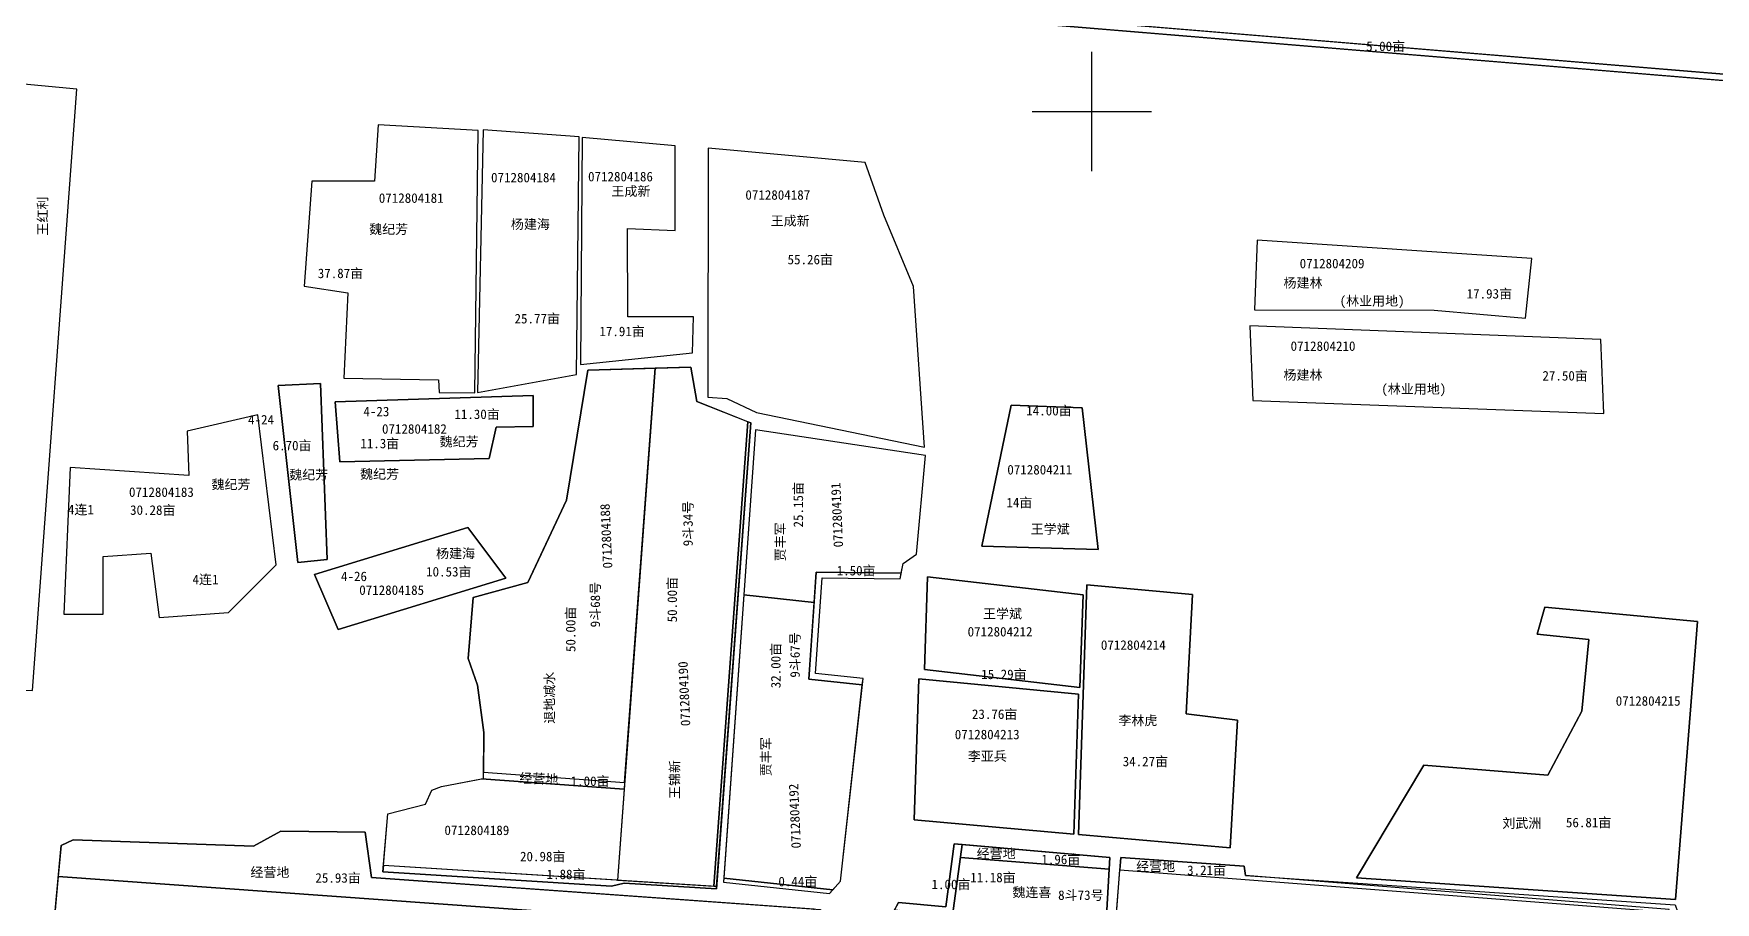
# Model space of a CAD drawing. Extents: x 548008 to 28551814, y 4990738 to 4997387.
# Drawn here: x 550112 to 551523, y 4993337 to 4994065 of the extents above; entities that cross this region are included whole.
import ezdxf
from ezdxf.enums import TextEntityAlignment as Align

# ---------------------------------------------------------------- set-up
doc = ezdxf.new("R2010")
doc.units = 0
doc.header["$LTSCALE"] = 10
for name, color, linetype in [('2019-4-4', 7, 'CONTINUOUS'), ('3.23分地', 7, 'CONTINUOUS'), ('TK', 7, 'CONTINUOUS'), ('修改', 3, 'CONTINUOUS'), ('出水桩', 5, 'CONTINUOUS'), ('地块名称', 6, 'CONTINUOUS'), ('地籍号', 7, 'CONTINUOUS'), ('开荒地', 6, 'CONTINUOUS'), ('扣减面积', 3, 'CONTINUOUS'), ('权利人', 10, 'CONTINUOUS'), ('林带', 3, 'CONTINUOUS'), ('油田占地', 4, 'CONTINUOUS'), ('测地框', 1, 'CONTINUOUS'), ('经营地', 5, 'CONTINUOUS'), ('经营地面积', 5, 'CONTINUOUS'), ('路', 4, 'CONTINUOUS'), ('身份地块', 1, 'CONTINUOUS'), ('身份地面积', 1, 'CONTINUOUS')]:
    doc.layers.add(name, color=color, linetype=linetype)
doc.styles.add('宋体', font='')
doc.styles.get('宋体').set_extended_font_data('SimSun')

msp = doc.modelspace()

# ---------------------------------------------------------------- linework, layer by layer
at = {"layer": '2019-4-4', "color": 3, "linetype": 'Continuous', "flags": 128}
for points in [[(551014.5, 4993364.5), (551011.3, 4993308.7), (550838, 4993322), (550838.8, 4993329.9), (550883.2, 4993325.6), (550889.7, 4993374.1)], [(551484.2, 4993328.4), (551481.7, 4993272.6), (551019.2, 4993308.1), (551023.4, 4993363.8)]]:
    msp.add_lwpolyline(points, close=True, dxfattribs=at)
at = {"layer": '3.23分地', "color": 6, "linetype": 'Continuous', "flags": 128}
msp.add_lwpolyline([(550633.7, 4993784.8), (550577.1, 4993783.2), (550559.1, 4993673.9), (550537.9, 4993628.7), (550526.7, 4993604.9), (550481, 4993592.4), (550476.8, 4993541.3), (550484.4, 4993518.7), (550489.9, 4993479.1), (550489.7, 4993445.8), (550608, 4993437.1)], close=True, dxfattribs=at)
at = {"layer": '3.23分地', "color": 1, "linetype": 'Continuous', "flags": 128}
msp.add_lwpolyline([(550767.1, 4993312.8), (550132.7, 4993358.3), (550128.1, 4993308.2), (550767.6, 4993262.4)], close=True, dxfattribs=at)
at = {"layer": 'TK', "linetype": 'Continuous'}
for p, q in [((551000, 4993950), (551000, 4994050)), ((550950, 4994000), (551050, 4994000))]:
    msp.add_line(p, q, dxfattribs=at)
at = {"layer": '修改', "color": 2, "linetype": 'Continuous', "flags": 128}
msp.add_lwpolyline([(551484.3, 4993330.6), (551128.9, 4993359.2), (551127.8, 4993366.9), (551024.2, 4993374.2), (551023.4, 4993363.8), (551484.2, 4993328.4)], close=True, dxfattribs=at)
at = {"layer": '出水桩', "color": 2, "linetype": 'Continuous', "flags": 128}
msp.add_lwpolyline([(550713.9, 4993738.8), (550711.4, 4993739.8), (550682.7, 4993350.2), (550685.2, 4993350)], close=True, dxfattribs=at)
at = {"layer": '开荒地', "color": 6, "linetype": 'Continuous', "flags": 128}
for points in [[(550148.3, 4994018.9), (550074, 4994025.8), (550032.4, 4993517.4), (550111.2, 4993514.2)], [(550485.1, 4993984.2), (550401.2, 4993988.9), (550398, 4993941.5), (550345.4, 4993941.7), (550339, 4993853.6), (550375.6, 4993848), (550372.5, 4993776.5), (550451.8, 4993775.1), (550452.3, 4993764.2), (550482.4, 4993764.1)], [(550569.9, 4993978.9), (550489.2, 4993984.8), (550484.5, 4993764.2), (550567.6, 4993779.4)], [(550650.5, 4993971.3), (550572.3, 4993978.4), (550570.9, 4993787.9), (550665, 4993797.7), (550665.7, 4993827.9), (550610.7, 4993827.7), (550610.4, 4993902), (550650.5, 4993900.3)], [(550825.5, 4993913.1), (550809.7, 4993957.4), (550678, 4993969.4), (550677.9, 4993760.5), (550693.8, 4993759.2), (550718.6, 4993747.6), (550859.6, 4993718.6), (550850.5, 4993853.4)], [(551369.3, 4993876.7), (551138.7, 4993892.2), (551136.4, 4993833.6), (551287.3, 4993833.5), (551363.8, 4993826.8)], [(551427.2, 4993808.9), (551132.6, 4993820.2), (551135.1, 4993757.7), (551429.7, 4993746.8)], [(550352.8, 4993771.9), (550317.4, 4993770.2), (550333.8, 4993621.7), (550358.4, 4993624.3)], [(550531.3, 4993761.9), (550365, 4993756.4), (550369, 4993706.1), (550494.4, 4993709), (550500.2, 4993735.2), (550531.2, 4993735.7)], [(550991.9, 4993751.6), (550932.3, 4993753.6), (550907.8, 4993635.5), (551005.4, 4993632.5)], [(550300.3, 4993745.7), (550240.9, 4993731.9), (550242.3, 4993694.6), (550142.8, 4993701.5), (550137.3, 4993578.5), (550170.4, 4993578.5), (550170.4, 4993626.8), (550210.5, 4993629.6), (550217.4, 4993575.7), (550275.5, 4993579.8), (550315.5, 4993619.9)], [(550860.5, 4993711.4), (550717.9, 4993732.9), (550708.1, 4993594.5), (550766.9, 4993588.2), (550768.6, 4993613.6), (550840.1, 4993612.7), (550841.7, 4993621), (550852.8, 4993628.6)], [(550476.5, 4993651), (550347.8, 4993611.6), (550367.5, 4993565.6), (550508.3, 4993608.5)], [(550992.6, 4993594.6), (550862.1, 4993609.7), (550859.5, 4993531.9), (550990, 4993516.8)], [(551122.2, 4993489.5), (551079.2, 4993494.7), (551084.4, 4993595), (550995.8, 4993602.9), (550988.9, 4993393.6), (551116.1, 4993382.3)], [(551508.3, 4993572.3), (551380.2, 4993584.3), (551373.6, 4993561.6), (551416.9, 4993557.2), (551411.1, 4993497.1), (551382.7, 4993443.4), (551278.7, 4993451.8), (551222, 4993357.2), (551489.7, 4993339)], [(550988.7, 4993511.2), (550854.8, 4993524.2), (550850.9, 4993405.8), (550984.9, 4993393.9)]]:
    msp.add_lwpolyline(points, close=True, dxfattribs=at)
at = {"layer": '开荒地', "color": 6, "linetype": 'Continuous', "elevation": 281.4, "flags": 128}
msp.add_lwpolyline([(550454.3, 4993433.7), (550487.9, 4993440.3), (550607.6, 4993431.5), (550602, 4993355.2), (550405.6, 4993367.6), (550409.3, 4993410.8), (550440.8, 4993419.1), (550446.3, 4993430.7)], close=True, dxfattribs=at)
at = {"layer": '林带', "color": 3, "linetype": 'Continuous', "flags": 128}
msp.add_lwpolyline([(551537.1, 4994030.8), (550914.8, 4994082.3), (550917.4, 4994076.7), (551536.5, 4994025.5)], close=True, dxfattribs=at)
at = {"layer": '油田占地', "color": 4, "linetype": 'Continuous', "flags": 128}
for points in [[(550840.1, 4993612.7), (550768.6, 4993613.6), (550762.5, 4993523.8), (550807.4, 4993519.1), (550808, 4993524.4), (550768.2, 4993528.7), (550773.7, 4993608.9), (550839.3, 4993608.1)], [(550891.2, 4993385.2), (550884.6, 4993385.7), (550877.5, 4993332.8), (550837.9, 4993336.6), (550834.5, 4993330.3), (550883.2, 4993325.6)]]:
    msp.add_lwpolyline(points, close=True, dxfattribs=at)
at = {"layer": '测地框', "color": 0, "linetype": 'Continuous', "flags": 128}
for points, elevation in [([(550917.4, 4994076.7), (550914.7, 4994082.4), (550922.2, 4994157.2), (551555, 4994103.9), (551546, 4994024.7)], 281), ([(550032.4, 4993517.4), (550111.2, 4993514.2), (550148.3, 4994018.9), (550074, 4994025.8)], 281), ([(550485.1, 4993984.2), (550401.2, 4993988.9), (550398, 4993941.5), (550345.4, 4993941.7), (550339, 4993853.6), (550375.6, 4993848), (550372.5, 4993776.5), (550451.8, 4993775.1), (550452.3, 4993764.2), (550482.4, 4993764.1)], 281.1), ([(550484.5, 4993764.2), (550567.6, 4993779.4), (550569.9, 4993978.9), (550489.2, 4993984.8)], 281.3), ([(550665, 4993797.7), (550665.7, 4993827.9), (550610.7, 4993827.7), (550610.4, 4993902), (550650.5, 4993900.3), (550650.5, 4993971.3), (550572.3, 4993978.4), (550570.9, 4993787.9)], 281.1), ([(550718.6, 4993747.6), (550859.6, 4993718.6), (550850.5, 4993853.4), (550825.5, 4993913.1), (550809.7, 4993957.4), (550678, 4993969.4), (550677.9, 4993760.5), (550693.8, 4993759.2)], 281), ([(551138.7, 4993892.2), (551136.4, 4993833.6), (551287.3, 4993833.5), (551363.8, 4993826.8), (551369.3, 4993876.7)], 281.4), ([(551132.6, 4993820.2), (551135.1, 4993757.7), (551429.7, 4993746.8), (551427.2, 4993808.9)], 281.3), ([(550405.2, 4993362.1), (550409.3, 4993410.8), (550440.8, 4993419.1), (550446.3, 4993430.7), (550454.3, 4993433.7), (550489.6, 4993440.6), (550489.9, 4993479.1), (550484.4, 4993518.7), (550476.8, 4993541.3), (550481, 4993592.4), (550526.7, 4993604.9), (550559.1, 4993673.9), (550577.1, 4993783.2), (550663.5, 4993785.7), (550668.7, 4993756.8), (550713.9, 4993738.8), (550685.1, 4993347.9), (550607.5, 4993352.7), (550596.9, 4993350.1)], 281.4), ([(550317.4, 4993770.2), (550352.8, 4993771.9), (550358.4, 4993624.3), (550333.8, 4993621.7)], 14), ([(550365, 4993756.4), (550531.3, 4993761.9), (550531.2, 4993735.7), (550500.2, 4993735.2), (550494.4, 4993709), (550369, 4993706.1)], 16), ([(550932.3, 4993753.6), (550991.9, 4993751.6), (551005.4, 4993632.5), (550907.8, 4993635.5)], 18), ([(550691, 4993353.6), (550780, 4993344.1), (550789.1, 4993354.3), (550808, 4993524.4), (550768.2, 4993528.7), (550773.7, 4993608.9), (550839.3, 4993608.1), (550841.7, 4993621), (550852.8, 4993628.6), (550860.5, 4993711.4), (550717.9, 4993732.9)], 281.2), ([(550347.8, 4993611.6), (550476.5, 4993651), (550508.3, 4993608.5), (550367.5, 4993565.6)], 19), ([(550862.1, 4993609.7), (550992.6, 4993594.6), (550990, 4993516.8), (550859.5, 4993531.9)], 281.4), ([(550995.8, 4993602.9), (551084.4, 4993595), (551079.2, 4993494.7), (551122.2, 4993489.5), (551116.1, 4993382.3), (550988.9, 4993393.6)], 281.2), ([(551380.2, 4993584.3), (551508.3, 4993572.3), (551489.7, 4993339), (551222, 4993357.2), (551278.7, 4993451.8), (551382.7, 4993443.4), (551411.1, 4993497.1), (551416.9, 4993557.2), (551373.6, 4993561.6)], 281.4), ([(550854.8, 4993524.2), (550988.7, 4993511.2), (550984.9, 4993393.9), (550850.9, 4993405.8)], 281.2), ([(550128.1, 4993308.2), (550135.1, 4993384.2), (550145.3, 4993389.1), (550296.5, 4993383.8), (550319.6, 4993396.3), (550390.3, 4993395.4), (550395.6, 4993357.5), (550772.4, 4993330.5), (550773, 4993262)], 281.1), ([(550821.6, 4993237.7), (550830.2, 4993322.2), (550837.9, 4993336.6), (550877.5, 4993332.8), (550884.6, 4993385.7), (551015, 4993374.3), (551011.1, 4993305.4), (551014.2, 4993273.2), (551021.3, 4993258.8), (551032.1, 4993216.8)], 281.8), ([(551024.2, 4993374.2), (551127.8, 4993366.9), (551128.9, 4993359.2), (551489.4, 4993334.6), (551491.4, 4993328.9), (551488, 4993257.6), (551018.2, 4993295.4)], 281.6)]:
    msp.add_lwpolyline(points, close=True, dxfattribs=dict(at, elevation=elevation))
at = {"layer": '测地框', "color": 7, "const_width": 0.05, "elevation": 1}
msp.add_lwpolyline([(550142.8, 4993701.5), (550137.3, 4993578.5), (550170.4, 4993578.5), (550170.4, 4993626.8), (550210.5, 4993629.6), (550217.4, 4993575.7), (550275.5, 4993579.8), (550315.5, 4993619.9), (550300.3, 4993745.7), (550240.9, 4993731.9), (550242.3, 4993694.6), (550142.8, 4993701.5)], dxfattribs=at)
at = {"layer": '测地框', "color": 0, "linetype": 'Continuous', "flags": 128}
for points, elevation in [([(550859.5, 4993531.9), (550862.1, 4993609.7)], 281.4), ([(550862.1, 4993609.7), (550992.6, 4993594.6)], 281.4), ([(550990, 4993516.8), (550992.6, 4993594.6)], 281.2), ([(550854.8, 4993524.2), (550850.9, 4993405.8)], 281.3), ([(550854.8, 4993524.2), (550988.7, 4993511.2)], 281.2), ([(550859.5, 4993531.9), (550990, 4993516.8)], 281.4), ([(550988.7, 4993511.2), (550984.9, 4993393.9)], 281.3), ([(550850.9, 4993405.8), (550984.9, 4993393.9)], 281.2)]:
    msp.add_lwpolyline(points, dxfattribs=dict(at, elevation=elevation))
at = {"layer": '经营地', "color": 5, "linetype": 'Continuous', "flags": 128}
for points in [[(550489.7, 4993445.8), (550608, 4993437.1), (550607.6, 4993431.5), (550487.9, 4993440.3), (550489.6, 4993440.6)], [(550767, 4993330.9), (550395.6, 4993357.5), (550390.3, 4993395.4), (550319.6, 4993396.3), (550296.5, 4993383.8), (550145.3, 4993389.1), (550135.1, 4993384.2), (550132.7, 4993358.3), (550767.1, 4993312.8)], [(551015, 4993374.3), (551014.5, 4993364.5), (550889.7, 4993374.1), (550891.2, 4993385.2)]]:
    msp.add_lwpolyline(points, close=True, dxfattribs=at)
at = {"layer": '路', "color": 4, "linetype": 'Continuous', "flags": 128}
for points in [[(550405.6, 4993367.6), (550405.2, 4993362.1), (550596.9, 4993350.1), (550607.5, 4993352.7), (550685.1, 4993347.9), (550685.2, 4993350)], [(550691.2, 4993356.8), (550691, 4993353.6), (550780, 4993344.1), (550782.7, 4993347.1)]]:
    msp.add_lwpolyline(points, close=True, dxfattribs=at)
at = {"layer": '身份地块', "color": 1, "linetype": 'Continuous', "flags": 128}
for points in [[(551537.1, 4994030.8), (551543.2, 4994084.2), (550929, 4994135.9), (550923.5, 4994081.6)], [(550711.4, 4993739.8), (550668.7, 4993756.8), (550663.5, 4993785.7), (550633.7, 4993784.8), (550602, 4993355.2), (550682.7, 4993350.2)], [(550762.5, 4993523.8), (550766.9, 4993588.2), (550708.1, 4993594.5), (550691.2, 4993356.8), (550782.7, 4993347.1), (550789.1, 4993354.3), (550807.4, 4993519.1)], [(551011.1, 4993305.4), (551015, 4993374.3), (550891.2, 4993385.2), (550883.2, 4993325.6), (550838.8, 4993329.9), (550829.4, 4993236.9), (551032.1, 4993216.8), (551021.3, 4993258.8), (551014.2, 4993273.2)]]:
    msp.add_lwpolyline(points, close=True, dxfattribs=at)

# ---------------------------------------------------------------- texts
at = {"layer": '2019-4-4', "color": 3, "linetype": 'Continuous', "style": '宋体'}
msp.add_text('11.18亩', height=8, dxfattribs=at).set_placement((550898, 4993353.5))
for s, p in [('魏连喜', (550949.7, 4993345.2)), ('8斗73号', (550990.8, 4993342.8))]:
    msp.add_text(s, height=8, dxfattribs=at).set_placement(p, align=Align.MIDDLE)
at = {"layer": '3.23分地', "color": 6, "linetype": 'Continuous', "style": '宋体'}
msp.add_text('退地减水', height=8, rotation=90, dxfattribs=at).set_placement((550544.8, 4993508.2), align=Align.MIDDLE)
at = {"layer": '地块名称', "color": 1, "linetype": 'Continuous', "style": '宋体'}
for s, p in [('4-23', (550388.8, 4993744.4, 43)), ('4-24', (550292, 4993737.5, 27)), ('4-26', (550370, 4993606.1, 27))]:
    msp.add_text(s, height=8, dxfattribs=at).set_placement(p)
for s, p in [('9斗34号', (550661, 4993654.4)), ('9斗68号', (550583.2, 4993586.4)), ('9斗67号', (550750.8, 4993544.2))]:
    msp.add_text(s, height=8, rotation=90, dxfattribs=at).set_placement(p, align=Align.MIDDLE)
at = {"layer": '地籍号', "color": 1, "linetype": 'Continuous', "style": '宋体'}
for s, p in [('0712804184', (550523.1, 4993944.6)), ('0712804186', (550604.5, 4993945.4)), ('0712804187', (550736.5, 4993930)), ('0712804181', (550428.9, 4993927.4)), ('0712804209', (551201.6, 4993872.5)), ('0712804210', (551194, 4993803.2)), ('0712804182', (550431.6, 4993733.7)), ('0712804211', (550956.3, 4993699.5)), ('0712804183', (550219.3, 4993680.7)), ('0712804185', (550412.5, 4993598.5)), ('0712804212', (550923, 4993563.6)), ('0712804214', (551034.8, 4993552.4)), ('0712804215', (551466.8, 4993505.5)), ('0712804213', (550912.2, 4993477.4)), ('0712804189', (550484, 4993397))]:
    msp.add_text(s, height=8, dxfattribs=at).set_placement(p, align=Align.MIDDLE)
for s, p in [('0712804191', (550786.2, 4993661.6)), ('0712804188', (550592.6, 4993643.9)), ('0712804190', (550658, 4993511.6)), ('0712804192', (550750.8, 4993409))]:
    msp.add_text(s, height=8, rotation=92.4398, dxfattribs=at).set_placement(p, align=Align.MIDDLE)
at = {"layer": '开荒地', "color": 6, "linetype": 'Continuous', "style": '宋体'}
msp.add_text('20.98亩', height=8, dxfattribs=at).set_placement((550520.2, 4993371.1))
at = {"layer": '扣减面积', "color": 3, "linetype": 'Continuous', "style": '宋体'}
for s, p in [('5.00亩', (551230.2, 4994050.8, 281)), ('1.50亩', (550785.9, 4993610.9)), ('1.88亩', (550542.5, 4993356.1)), ('1.00亩', (550865.5, 4993347.7, 281.8))]:
    msp.add_text(s, height=8, dxfattribs=at).set_placement(p)
at = {"layer": '扣减面积', "color": 4, "linetype": 'Continuous', "style": '宋体'}
msp.add_text('0.44亩', height=8, dxfattribs=at).set_placement((550737, 4993350.1))
at = {"layer": '权利人', "color": 1, "linetype": 'Continuous', "style": '宋体'}
for s, p in [('王成新', (550613.3, 4993933.4)), ('魏纪芳', (550410, 4993901.5)), ('杨建海', (550528.9, 4993905.7)), ('王成新', (550746.9, 4993908.5)), ('杨建林', (551177.2, 4993856.5)), ('杨建林', (551177.2, 4993779.2)), ('魏纪芳', (550469.1, 4993723.3)), ('魏纪芳', (550342.9, 4993695.5)), ('王学斌', (550965.1, 4993650)), ('杨建海', (550466.1, 4993629.5)), ('4连1', (550256.3, 4993607.6)), ('王学斌', (550925.1, 4993579)), ('李林虎', (551038.7, 4993489.4)), ('李亚兵', (550912.3, 4993459.4)), ('刘武洲', (551360.8, 4993403.2))]:
    msp.add_text(s, height=8, dxfattribs=at).set_placement(p, align=Align.MIDDLE)
for s, p in [('王红利', (550119.5, 4993912.4)), ('贾丰军', (550738.5, 4993639.1)), ('贾丰军', (550726.4, 4993458.8)), ('王锦新', (550649.8, 4993439.7))]:
    msp.add_text(s, height=8, rotation=90, dxfattribs=at).set_placement(p, align=Align.MIDDLE)
for s, p in [('(林业用地)', (551207.9, 4993837.2, 280.8)), ('(林业用地)', (551242.9, 4993763.3, 280.8)), ('魏纪芳', (550386, 4993691.9, 15)), ('魏纪芳', (550261.3, 4993683.2, 15)), ('4连1', (550140.8, 4993662.1, 282.1))]:
    msp.add_text(s, height=8, dxfattribs=at).set_placement(p)
at = {"layer": '经营地', "color": 5, "linetype": 'Continuous', "style": '宋体'}
for s, p in [('经营地', (550919.7, 4993377.6)), ('1.96亩', (550974, 4993372.8)), ('经营地', (551053.6, 4993366.8)), ('3.21亩', (551096.3, 4993363.7))]:
    msp.add_text(s, height=8, dxfattribs=at).set_placement(p, align=Align.MIDDLE)
at = {"layer": '经营地面积', "color": 5, "linetype": 'Continuous', "style": '宋体'}
msp.add_text('经营地', height=8, rotation=357.6613, dxfattribs=at).set_placement((550536, 4993440.5), align=Align.MIDDLE)
for s, p in [('1.00亩', (550562.7, 4993434.3)), ('25.93亩', (550348.5, 4993353.1))]:
    msp.add_text(s, height=8, dxfattribs=at).set_placement(p)
msp.add_text('经营地', height=8, dxfattribs=at).set_placement((550310.3, 4993362), align=Align.MIDDLE)
at = {"layer": '身份地面积', "color": 1, "linetype": 'Continuous', "style": '宋体'}
for s, p in [('55.26亩', (550744.7, 4993871.9)), ('37.87亩', (550350.5, 4993860.3)), ('17.93亩', (551314.5, 4993843.2)), ('25.77亩', (550515.6, 4993822.3)), ('17.91亩', (550586.8, 4993811.6)), ('27.50亩', (551378.1, 4993774.4)), ('11.30亩', (550465.1, 4993742.1)), ('14.00亩', (550945, 4993745.1)), ('6.70亩', (550312.6, 4993715.8)), ('11.3亩', (550386.2, 4993717.6, 15)), ('30.28亩', (550193, 4993661.7)), ('14亩', (550928.3, 4993668, 33)), ('10.53亩', (550441.4, 4993610)), ('15.29亩', (550907.2, 4993523.9)), ('23.76亩', (550899.4, 4993490.5)), ('34.27亩', (551025.9, 4993450.8)), ('56.81亩', (551397.8, 4993399.6))]:
    msp.add_text(s, height=8, dxfattribs=at).set_placement(p)
for s, p in [('25.15亩', (550757.7, 4993651.1)), ('50.00亩', (550651.9, 4993571.5)), ('50.00亩', (550566.7, 4993546.6)), ('32.00亩', (550738.8, 4993516.2))]:
    msp.add_text(s, height=8, rotation=90, dxfattribs=at).set_placement(p)

doc.saveas('drawing.dxf')
